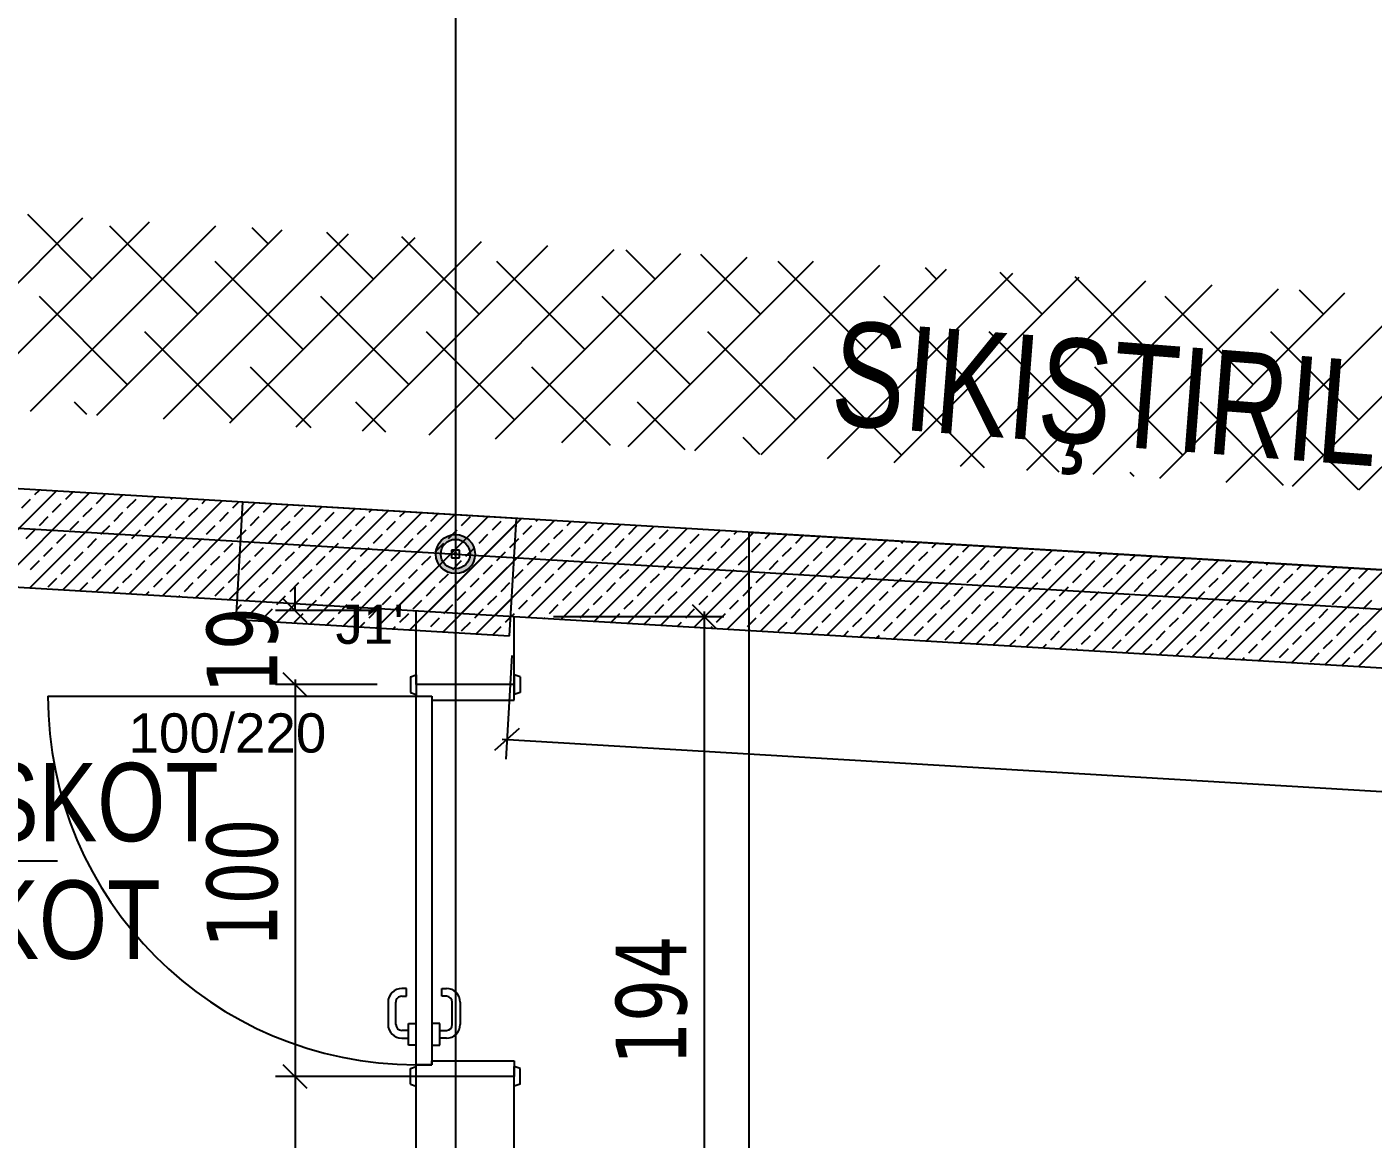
# Model space of a CAD drawing. Header units: millimetres. Extents: x 43168.9 to 43194.6, y -25545.1 to -25543.4.
# Drawn here: x 43169.0671 to 43169.1358, y -25543.8257 to -25543.769 of the extents above; entities that cross this region are included whole.
import ezdxf
from ezdxf.enums import TextEntityAlignment as Align

# ---------------------------------------------------------------- set-up
doc = ezdxf.new("R2010")
doc.units = ezdxf.units.MM
doc.header["$LTSCALE"] = 200
doc.linetypes.add('DASHDOT', pattern=[1, 0.5, -0.25, 0, -0.25])
doc.linetypes.add('DASHDOT2', pattern=[0.5, 0.25, -0.125, 0, -0.125])
for name, color, linetype in [('aks_sgh', 5, 'DASHDOT2'), ('dograma_sgh', 43, 'Continuous'), ('duv_sgh', 4, 'Continuous'), ('kolon-b.a_sgh', 6, 'Continuous'), ('olcuic_sgh', 183, 'Continuous'), ('poz_sgh', 12, 'Continuous'), ('tarama-betonarme_sgh', 223, 'Continuous'), ('tarama-zemin_sgh', 197, 'Continuous'), ('yapi-yaklasma_sgh', 41, 'DASHDOT'), ('yazi-genel_sgh', 7, 'Continuous')]:
    doc.layers.add(name, color=color, linetype=linetype)
doc.styles.add('1-200', font='arial.ttf', dxfattribs={"height": 60})
doc.styles.add('dim', font='VERDANA.TTF', dxfattribs={"width": 0.7})
doc.styles.add('text2', font='arial.ttf')

msp = doc.modelspace()

# ---------------------------------------------------------------- hatches: boundary and pattern name
h = msp.add_hatch(color=256)
edge = h.paths.add_edge_path()
edge.add_arc((43169.089, -25543.795871), 0.001, 0, 360)
edge = h.paths.add_edge_path(flags=16)
edge.add_arc((43169.089, -25543.795871), 0.00075, 0, 360)

# ---------------------------------------------------------------- linework, layer by layer
at = {"color": 0, "linetype": 'ByBlock', "lineweight": -2}
for p, q in [((43169.0892, -25543.795671), (43169.0888, -25543.795671)), ((43169.0888, -25543.795671), (43169.0888, -25543.796071)), ((43169.0888, -25543.796071), (43169.0892, -25543.796071)), ((43169.089071, -25543.795801), (43169.088929, -25543.795942)), ((43169.089071, -25543.795942), (43169.088929, -25543.795801)), ((43169.0892, -25543.796071), (43169.0892, -25543.795671)), ((43169.080212, -25543.798158), (43169.081412, -25543.799358)), ((43169.102294, -25543.799655), (43169.101094, -25543.798455)), ((43169.081412, -25543.803131), (43169.080212, -25543.801931)), ((43169.081412, -25543.803131), (43169.080212, -25543.801931)), ((43169.092262, -25543.80477), (43169.090993, -25543.805897)), ((43169.080212, -25543.821931), (43169.081412, -25543.823131)), ((43169.081412, -25543.823131), (43169.080212, -25543.821931))]:
    msp.add_line(p, q, dxfattribs=at)
at = {"color": 0}
msp.add_line((43169.044683, -25543.811529), (43169.068683, -25543.811529), dxfattribs=at)
at = {"color": 0, "linetype": 'Continuous', "lineweight": -2}
for radius in [0.001, 0.00075]:
    msp.add_circle((43169.089, -25543.795871), radius, dxfattribs=at)
at = {"layer": 'aks_sgh'}
for p, q in [((43169.089, -25543.740919), (43169.089, -25544.789919)), ((43169.063881, -25543.79438), (43169.387885, -25543.813614))]:
    msp.add_line(p, q, dxfattribs=at)
at = {"layer": 'dograma_sgh'}
for p, q in [((43169.0867, -25543.802131), (43169.087, -25543.802031)), ((43169.0867, -25543.802131), (43169.0867, -25543.802931)), ((43169.087, -25543.802031), (43169.087, -25543.803031)), ((43169.0923, -25543.802131), (43169.092, -25543.802031)), ((43169.092, -25543.802031), (43169.092, -25543.803031)), ((43169.0923, -25543.802131), (43169.0923, -25543.802931)), ((43169.0867, -25543.802931), (43169.087, -25543.803031)), ((43169.092, -25543.802531), (43169.087, -25543.802531)), ((43169.087, -25543.802531), (43169.087, -25543.803131)), ((43169.087, -25543.821931), (43169.087, -25543.803131)), ((43169.087, -25543.803131), (43169.0878, -25543.803131)), ((43169.087, -25543.803131), (43169.0873, -25543.803131)), ((43169.0873, -25543.803131), (43169.0878, -25543.803131)), ((43169.0878, -25543.803131), (43169.0878, -25543.821931)), ((43169.0878, -25543.803131), (43169.0878, -25543.803331)), ((43169.092, -25543.803331), (43169.092, -25543.802531)), ((43169.0923, -25543.802931), (43169.092, -25543.803031)), ((43169.0878, -25543.803331), (43169.092, -25543.803331)), ((43169.0865, -25543.818041), (43169.08626, -25543.818041)), ((43169.0865, -25543.818441), (43169.0865, -25543.818041)), ((43169.0883, -25543.818441), (43169.0883, -25543.818041)), ((43169.0883, -25543.818041), (43169.08854, -25543.818041)), ((43169.08556, -25543.818741), (43169.08556, -25543.819881)), ((43169.08596, -25543.819881), (43169.08596, -25543.818741)), ((43169.08626, -25543.818441), (43169.0865, -25543.818441)), ((43169.08854, -25543.818441), (43169.0883, -25543.818441)), ((43169.08884, -25543.819881), (43169.08884, -25543.818741)), ((43169.08924, -25543.818741), (43169.08924, -25543.819881)), ((43169.0866, -25543.820181), (43169.08626, -25543.820181)), ((43169.0866, -25543.820931), (43169.0866, -25543.819831)), ((43169.0866, -25543.819831), (43169.087, -25543.819831)), ((43169.0882, -25543.819831), (43169.0878, -25543.819831)), ((43169.0882, -25543.820931), (43169.0882, -25543.819831)), ((43169.0882, -25543.820181), (43169.08854, -25543.820181)), ((43169.08626, -25543.820581), (43169.0866, -25543.820581)), ((43169.087, -25543.820931), (43169.0866, -25543.820931)), ((43169.0878, -25543.820931), (43169.0882, -25543.820931)), ((43169.08854, -25543.820581), (43169.0882, -25543.820581)), ((43169.0867, -25543.822131), (43169.087, -25543.822031)), ((43169.0867, -25543.822931), (43169.0867, -25543.822131)), ((43169.0878, -25543.821931), (43169.087, -25543.821931)), ((43169.087, -25543.822531), (43169.087, -25543.821931)), ((43169.087, -25543.821931), (43169.0873, -25543.821931)), ((43169.087, -25543.823031), (43169.087, -25543.822031)), ((43169.0873, -25543.821931), (43169.0878, -25543.821931)), ((43169.0878, -25543.821931), (43169.0878, -25543.821731)), ((43169.0878, -25543.821731), (43169.092, -25543.821731)), ((43169.092, -25543.821731), (43169.092, -25543.822531)), ((43169.0923, -25543.822131), (43169.092, -25543.822031)), ((43169.092, -25543.823031), (43169.092, -25543.822031)), ((43169.0923, -25543.822931), (43169.0923, -25543.822131)), ((43169.0867, -25543.822931), (43169.087, -25543.823031)), ((43169.092, -25543.822531), (43169.087, -25543.822531)), ((43169.0923, -25543.822931), (43169.092, -25543.823031))]:
    msp.add_line(p, q, dxfattribs=at)
at = {"layer": 'dograma_sgh', "color": 145}
msp.add_line((43169.0682, -25543.803131), (43169.087, -25543.803131), dxfattribs=at)
msp.add_arc((43169.087, -25543.803131), 0.0188, 180, 270, dxfattribs=at)
at = {"layer": 'dograma_sgh'}
for centre, radius, start, end in [((43169.08626, -25543.818741), 0.0007, 89.99999, 179.99999), ((43169.08854, -25543.818741), 0.0007, 0.00001, 90.00001), ((43169.08626, -25543.818741), 0.0003, 89.99999, 179.99999), ((43169.08854, -25543.818741), 0.0003, 0.00001, 90.00001), ((43169.08626, -25543.819881), 0.0007, 179.99999, 269.99999), ((43169.08626, -25543.819881), 0.0003, 179.99999, 269.99999), ((43169.08854, -25543.819881), 0.0003, 270.00001, 0.00001), ((43169.08854, -25543.819881), 0.0007, 270.00001, 0.00001)]:
    msp.add_arc(centre, radius, start, end, dxfattribs=at)
at = {"layer": 'duv_sgh'}
for p, q in [((43169.087, -25543.802531), (43169.087, -25543.798758)), ((43169.092, -25543.802531), (43169.092, -25543.799055)), ((43169.092, -25543.802531), (43169.087, -25543.802531)), ((43169.087, -25543.837919), (43169.087, -25543.822531)), ((43169.092, -25543.822531), (43169.087, -25543.822531)), ((43169.092, -25543.837919), (43169.092, -25543.822531))]:
    msp.add_line(p, q, dxfattribs=at)
at = {"layer": 'kolon-b.a_sgh'}
for p, q in [((43169.370879, -25543.810601), (43169.064, -25543.792384)), ((43169.078138, -25543.793223), (43169.077782, -25543.799213)), ((43169.092113, -25543.794053), (43169.078138, -25543.793223)), ((43169.091758, -25543.800042), (43169.092113, -25543.794053)), ((43169.063852, -25543.797384), (43169.365879, -25543.815313)), ((43169.077782, -25543.799213), (43169.091758, -25543.800042))]:
    msp.add_line(p, q, dxfattribs=at)
at = {"layer": 'olcuic_sgh'}
for p, q in [((43169.080812, -25543.798758), (43169.080812, -25543.797558)), ((43169.085, -25543.798758), (43169.079812, -25543.798758)), ((43169.101694, -25543.798805), (43169.101694, -25543.838169)), ((43169.094, -25543.799055), (43169.102694, -25543.799055)), ((43169.091881, -25543.801051), (43169.091568, -25543.806332)), ((43169.080812, -25543.802281), (43169.080812, -25543.822781)), ((43169.085, -25543.802531), (43169.079812, -25543.802531)), ((43169.085, -25543.802531), (43169.079812, -25543.802531)), ((43169.080812, -25543.802531), (43169.080812, -25543.803731)), ((43169.091378, -25543.805319), (43169.365756, -25543.821607)), ((43169.080812, -25543.822281), (43169.080812, -25543.907169)), ((43169.0875, -25543.822531), (43169.079812, -25543.822531)), ((43169.0875, -25543.822531), (43169.079812, -25543.822531))]:
    msp.add_line(p, q, dxfattribs=at)
at = {"layer": 'tarama-betonarme_sgh'}
for p, q in [((43169.063885, -25543.797386), (43169.068613, -25543.792658)), ((43169.06558, -25543.797486), (43169.070308, -25543.792758)), ((43169.067276, -25543.797587), (43169.072004, -25543.792859)), ((43169.067535, -25543.792837), (43169.067765, -25543.792607)), ((43169.069107, -25543.793062), (43169.069461, -25543.792708)), ((43169.070678, -25543.793286), (43169.071127, -25543.792837)), ((43169.066862, -25543.793511), (43169.067311, -25543.793062)), ((43169.068433, -25543.793735), (43169.068882, -25543.793286)), ((43169.068971, -25543.797688), (43169.073699, -25543.79296)), ((43169.070005, -25543.79396), (43169.070454, -25543.793511)), ((43169.070666, -25543.797788), (43169.075394, -25543.79306)), ((43169.07225, -25543.793511), (43169.072699, -25543.793062)), ((43169.072362, -25543.797889), (43169.07709, -25543.793161)), ((43169.073821, -25543.793735), (43169.074271, -25543.793286)), ((43169.074057, -25543.79799), (43169.078785, -25543.793262)), ((43169.074495, -25543.793062), (43169.074547, -25543.79301)), ((43169.075393, -25543.79396), (43169.075842, -25543.793511)), ((43169.075753, -25543.79809), (43169.080481, -25543.793362)), ((43169.076067, -25543.793286), (43169.076242, -25543.793111)), ((43169.077448, -25543.798191), (43169.082176, -25543.793463)), ((43169.077638, -25543.793511), (43169.077938, -25543.793211)), ((43169.077868, -25543.797771), (43169.082176, -25543.793463)), ((43169.077981, -25543.795862), (43169.080481, -25543.793362)), ((43169.078095, -25543.793952), (43169.078785, -25543.793262)), ((43169.07921, -25543.793735), (43169.079633, -25543.793312)), ((43169.07921, -25543.793735), (43169.079633, -25543.793312)), ((43169.080781, -25543.79396), (43169.08123, -25543.793511)), ((43169.080781, -25543.79396), (43169.08123, -25543.793511)), ((43169.06776, -25543.794409), (43169.068209, -25543.79396)), ((43169.069331, -25543.794633), (43169.06978, -25543.794184)), ((43169.071576, -25543.794184), (43169.072025, -25543.793735)), ((43169.073148, -25543.794409), (43169.073597, -25543.79396)), ((43169.07472, -25543.794633), (43169.075169, -25543.794184)), ((43169.076965, -25543.794184), (43169.077414, -25543.793735)), ((43169.078198, -25543.799237), (43169.083871, -25543.793564)), ((43169.078536, -25543.794409), (43169.078985, -25543.79396)), ((43169.078536, -25543.794409), (43169.078985, -25543.79396)), ((43169.079143, -25543.798292), (43169.083871, -25543.793564)), ((43169.079893, -25543.799338), (43169.085567, -25543.793664)), ((43169.080108, -25543.794633), (43169.080557, -25543.794184)), ((43169.080108, -25543.794633), (43169.080557, -25543.794184)), ((43169.080839, -25543.798392), (43169.085567, -25543.793664)), ((43169.081589, -25543.799439), (43169.087262, -25543.793765)), ((43169.082353, -25543.794184), (43169.082802, -25543.793735)), ((43169.082353, -25543.794184), (43169.082802, -25543.793735)), ((43169.082534, -25543.798493), (43169.087262, -25543.793765)), ((43169.083284, -25543.799539), (43169.088958, -25543.793865)), ((43169.083924, -25543.794409), (43169.084373, -25543.79396)), ((43169.083924, -25543.794409), (43169.084373, -25543.79396)), ((43169.08423, -25543.798594), (43169.088958, -25543.793865)), ((43169.084598, -25543.793735), (43169.084719, -25543.793614)), ((43169.084598, -25543.793735), (43169.084719, -25543.793614)), ((43169.084979, -25543.79964), (43169.090653, -25543.793966)), ((43169.085496, -25543.794633), (43169.085945, -25543.794184)), ((43169.085496, -25543.794633), (43169.085945, -25543.794184)), ((43169.085925, -25543.798694), (43169.090653, -25543.793966)), ((43169.086169, -25543.79396), (43169.086415, -25543.793714)), ((43169.086169, -25543.79396), (43169.086415, -25543.793714)), ((43169.08762, -25543.798795), (43169.092349, -25543.794067)), ((43169.087741, -25543.794184), (43169.08811, -25543.793815)), ((43169.087741, -25543.794184), (43169.08811, -25543.793815)), ((43169.089312, -25543.794409), (43169.089761, -25543.79396)), ((43169.089312, -25543.794409), (43169.089761, -25543.79396)), ((43169.089316, -25543.798895), (43169.094044, -25543.794167)), ((43169.090884, -25543.794633), (43169.091333, -25543.794184)), ((43169.090884, -25543.794633), (43169.091333, -25543.794184)), ((43169.093129, -25543.794184), (43169.093196, -25543.794117)), ((43169.094701, -25543.794409), (43169.094892, -25543.794218)), ((43169.067086, -25543.795082), (43169.067535, -25543.794633)), ((43169.068658, -25543.795307), (43169.069107, -25543.794858)), ((43169.070903, -25543.794858), (43169.071352, -25543.794409)), ((43169.072474, -25543.795082), (43169.072923, -25543.794633)), ((43169.074046, -25543.795307), (43169.074495, -25543.794858)), ((43169.076291, -25543.794858), (43169.07674, -25543.794409)), ((43169.077863, -25543.795082), (43169.078312, -25543.794633)), ((43169.078038, -25543.794907), (43169.078312, -25543.794633)), ((43169.079434, -25543.795307), (43169.079883, -25543.794858)), ((43169.079434, -25543.795307), (43169.079883, -25543.794858)), ((43169.081679, -25543.794858), (43169.082128, -25543.794409)), ((43169.081679, -25543.794858), (43169.082128, -25543.794409)), ((43169.083251, -25543.795082), (43169.0837, -25543.794633)), ((43169.083251, -25543.795082), (43169.0837, -25543.794633)), ((43169.084822, -25543.795307), (43169.085271, -25543.794858)), ((43169.084822, -25543.795307), (43169.085271, -25543.794858)), ((43169.086675, -25543.79974), (43169.092098, -25543.794318)), ((43169.087067, -25543.794858), (43169.087516, -25543.794409)), ((43169.087067, -25543.794858), (43169.087516, -25543.794409)), ((43169.088639, -25543.795082), (43169.089088, -25543.794633)), ((43169.088639, -25543.795082), (43169.089088, -25543.794633)), ((43169.09021, -25543.795307), (43169.090659, -25543.794858)), ((43169.09021, -25543.795307), (43169.090659, -25543.794858)), ((43169.091011, -25543.798996), (43169.095739, -25543.794268)), ((43169.092456, -25543.794858), (43169.092905, -25543.794409)), ((43169.092707, -25543.799097), (43169.097435, -25543.794369)), ((43169.094027, -25543.795082), (43169.094476, -25543.794633)), ((43169.094402, -25543.799197), (43169.09913, -25543.794469)), ((43169.095599, -25543.795307), (43169.096048, -25543.794858)), ((43169.096097, -25543.799298), (43169.100826, -25543.79457)), ((43169.096272, -25543.794633), (43169.096587, -25543.794318)), ((43169.097793, -25543.799399), (43169.102521, -25543.794671)), ((43169.097844, -25543.794858), (43169.098282, -25543.794419)), ((43169.099415, -25543.795082), (43169.099864, -25543.794633)), ((43169.099488, -25543.799499), (43169.104216, -25543.794771)), ((43169.100987, -25543.795307), (43169.101436, -25543.794858)), ((43169.101184, -25543.7996), (43169.105912, -25543.794872)), ((43169.10166, -25543.794633), (43169.101673, -25543.79462)), ((43169.103232, -25543.794858), (43169.103369, -25543.794721)), ((43169.104803, -25543.795082), (43169.105064, -25543.794822)), ((43169.106375, -25543.795307), (43169.106759, -25543.794922)), ((43169.067984, -25543.79598), (43169.068433, -25543.795531)), ((43169.070229, -25543.795531), (43169.070678, -25543.795082)), ((43169.071801, -25543.795756), (43169.07225, -25543.795307)), ((43169.073372, -25543.79598), (43169.073821, -25543.795531)), ((43169.075618, -25543.795531), (43169.076067, -25543.795082)), ((43169.077189, -25543.795756), (43169.077638, -25543.795307)), ((43169.078761, -25543.79598), (43169.07921, -25543.795531)), ((43169.078761, -25543.79598), (43169.07921, -25543.795531)), ((43169.081006, -25543.795531), (43169.081455, -25543.795082)), ((43169.081006, -25543.795531), (43169.081455, -25543.795082)), ((43169.082577, -25543.795756), (43169.083026, -25543.795307)), ((43169.082577, -25543.795756), (43169.083026, -25543.795307)), ((43169.084149, -25543.79598), (43169.084598, -25543.795531)), ((43169.084149, -25543.79598), (43169.084598, -25543.795531)), ((43169.086394, -25543.795531), (43169.086843, -25543.795082)), ((43169.086394, -25543.795531), (43169.086843, -25543.795082)), ((43169.087965, -25543.795756), (43169.088414, -25543.795307)), ((43169.087965, -25543.795756), (43169.088414, -25543.795307)), ((43169.089537, -25543.79598), (43169.089986, -25543.795531)), ((43169.089537, -25543.79598), (43169.089986, -25543.795531)), ((43169.091782, -25543.795531), (43169.092231, -25543.795082)), ((43169.091782, -25543.795531), (43169.092041, -25543.795272)), ((43169.093354, -25543.795756), (43169.093803, -25543.795307)), ((43169.094925, -25543.79598), (43169.095374, -25543.795531)), ((43169.09717, -25543.795531), (43169.097619, -25543.795082)), ((43169.098742, -25543.795756), (43169.099191, -25543.795307)), ((43169.100313, -25543.79598), (43169.100762, -25543.795531)), ((43169.102558, -25543.795531), (43169.103007, -25543.795082)), ((43169.102879, -25543.799701), (43169.107607, -25543.794973)), ((43169.10413, -25543.795756), (43169.104579, -25543.795307)), ((43169.104574, -25543.799801), (43169.109303, -25543.795073)), ((43169.105701, -25543.79598), (43169.10615, -25543.795531)), ((43169.10627, -25543.799902), (43169.110998, -25543.795174)), ((43169.107946, -25543.795531), (43169.108395, -25543.795082)), ((43169.107965, -25543.800003), (43169.112693, -25543.795274)), ((43169.109518, -25543.795756), (43169.109967, -25543.795307)), ((43169.109661, -25543.800103), (43169.114389, -25543.795375)), ((43169.11109, -25543.79598), (43169.111539, -25543.795531)), ((43169.111356, -25543.800204), (43169.116084, -25543.795476)), ((43169.111763, -25543.795307), (43169.111846, -25543.795224)), ((43169.113051, -25543.800305), (43169.11778, -25543.795576)), ((43169.113335, -25543.795531), (43169.113541, -25543.795325)), ((43169.114906, -25543.795756), (43169.115237, -25543.795425)), ((43169.116478, -25543.79598), (43169.116927, -25543.795531)), ((43169.067311, -25543.796654), (43169.06776, -25543.796205)), ((43169.069556, -25543.796205), (43169.070005, -25543.795756)), ((43169.071127, -25543.796429), (43169.071576, -25543.79598)), ((43169.072699, -25543.796654), (43169.073148, -25543.796205)), ((43169.074944, -25543.796205), (43169.075393, -25543.795756)), ((43169.076516, -25543.796429), (43169.076965, -25543.79598)), ((43169.078087, -25543.796654), (43169.078536, -25543.796205)), ((43169.078087, -25543.796654), (43169.078536, -25543.796205)), ((43169.080332, -25543.796205), (43169.080781, -25543.795756)), ((43169.080332, -25543.796205), (43169.080781, -25543.795756)), ((43169.081904, -25543.796429), (43169.082353, -25543.79598)), ((43169.081904, -25543.796429), (43169.082353, -25543.79598)), ((43169.083475, -25543.796654), (43169.083924, -25543.796205)), ((43169.083475, -25543.796654), (43169.083924, -25543.796205)), ((43169.08572, -25543.796205), (43169.086169, -25543.795756)), ((43169.08572, -25543.796205), (43169.086169, -25543.795756)), ((43169.087292, -25543.796429), (43169.087741, -25543.79598)), ((43169.087292, -25543.796429), (43169.087741, -25543.79598)), ((43169.08837, -25543.799841), (43169.091984, -25543.796227)), ((43169.088863, -25543.796654), (43169.089312, -25543.796205)), ((43169.088863, -25543.796654), (43169.089312, -25543.796205)), ((43169.091108, -25543.796205), (43169.091557, -25543.795756)), ((43169.091108, -25543.796205), (43169.091557, -25543.795756)), ((43169.09268, -25543.796429), (43169.093129, -25543.79598)), ((43169.094252, -25543.796654), (43169.094701, -25543.796205)), ((43169.096497, -25543.796205), (43169.096946, -25543.795756)), ((43169.098068, -25543.796429), (43169.098517, -25543.79598)), ((43169.09964, -25543.796654), (43169.100089, -25543.796205)), ((43169.101885, -25543.796205), (43169.102334, -25543.795756)), ((43169.103456, -25543.796429), (43169.103905, -25543.79598)), ((43169.105028, -25543.796654), (43169.105477, -25543.796205)), ((43169.107273, -25543.796205), (43169.107722, -25543.795756)), ((43169.108844, -25543.796429), (43169.109294, -25543.79598)), ((43169.110416, -25543.796654), (43169.110865, -25543.796205)), ((43169.112661, -25543.796205), (43169.11311, -25543.795756)), ((43169.114233, -25543.796429), (43169.114682, -25543.79598)), ((43169.114747, -25543.800405), (43169.119475, -25543.795677)), ((43169.115804, -25543.796654), (43169.116253, -25543.796205)), ((43169.116442, -25543.800506), (43169.12117, -25543.795778)), ((43169.118049, -25543.796205), (43169.118498, -25543.795756)), ((43169.118138, -25543.800606), (43169.122866, -25543.795878)), ((43169.119621, -25543.796429), (43169.12007, -25543.79598)), ((43169.119833, -25543.800707), (43169.124561, -25543.795979)), ((43169.120294, -25543.795756), (43169.120323, -25543.795727)), ((43169.121192, -25543.796654), (43169.121641, -25543.796205)), ((43169.121529, -25543.800808), (43169.126257, -25543.79608)), ((43169.121866, -25543.79598), (43169.122018, -25543.795828)), ((43169.123224, -25543.800908), (43169.127952, -25543.79618)), ((43169.123437, -25543.796205), (43169.123714, -25543.795929)), ((43169.124919, -25543.801009), (43169.129647, -25543.796281)), ((43169.125009, -25543.796429), (43169.125409, -25543.796029)), ((43169.12658, -25543.796654), (43169.12703, -25543.796205)), ((43169.068882, -25543.796878), (43169.069331, -25543.796429)), ((43169.070454, -25543.797103), (43169.070903, -25543.796654)), ((43169.072025, -25543.797327), (43169.072474, -25543.796878)), ((43169.074271, -25543.796878), (43169.07472, -25543.796429)), ((43169.075842, -25543.797103), (43169.076291, -25543.796654)), ((43169.077414, -25543.797327), (43169.077863, -25543.796878)), ((43169.079659, -25543.796878), (43169.080108, -25543.796429)), ((43169.079659, -25543.796878), (43169.080108, -25543.796429)), ((43169.08123, -25543.797103), (43169.081679, -25543.796654)), ((43169.08123, -25543.797103), (43169.081679, -25543.796654)), ((43169.082802, -25543.797327), (43169.083251, -25543.796878)), ((43169.082802, -25543.797327), (43169.083251, -25543.796878)), ((43169.085047, -25543.796878), (43169.085496, -25543.796429)), ((43169.085047, -25543.796878), (43169.085496, -25543.796429)), ((43169.086618, -25543.797103), (43169.087067, -25543.796654)), ((43169.086618, -25543.797103), (43169.087067, -25543.796654)), ((43169.08819, -25543.797327), (43169.088639, -25543.796878)), ((43169.08819, -25543.797327), (43169.088639, -25543.796878)), ((43169.090435, -25543.796878), (43169.090884, -25543.796429)), ((43169.090435, -25543.796878), (43169.090884, -25543.796429)), ((43169.092007, -25543.797103), (43169.092456, -25543.796654)), ((43169.093578, -25543.797327), (43169.094027, -25543.796878)), ((43169.095823, -25543.796878), (43169.096272, -25543.796429)), ((43169.097395, -25543.797103), (43169.097844, -25543.796654)), ((43169.098966, -25543.797327), (43169.099415, -25543.796878)), ((43169.101211, -25543.796878), (43169.10166, -25543.796429)), ((43169.102783, -25543.797103), (43169.103232, -25543.796654)), ((43169.104354, -25543.797327), (43169.104803, -25543.796878)), ((43169.106599, -25543.796878), (43169.107048, -25543.796429)), ((43169.108171, -25543.797103), (43169.10862, -25543.796654)), ((43169.109743, -25543.797327), (43169.110192, -25543.796878)), ((43169.111988, -25543.796878), (43169.112437, -25543.796429)), ((43169.113559, -25543.797103), (43169.114008, -25543.796654)), ((43169.115131, -25543.797327), (43169.11558, -25543.796878)), ((43169.117376, -25543.796878), (43169.117825, -25543.796429)), ((43169.118947, -25543.797103), (43169.119396, -25543.796654)), ((43169.120519, -25543.797327), (43169.120968, -25543.796878)), ((43169.122764, -25543.796878), (43169.123213, -25543.796429)), ((43169.124335, -25543.797103), (43169.124784, -25543.796654)), ((43169.125907, -25543.797327), (43169.126356, -25543.796878)), ((43169.126615, -25543.80111), (43169.131343, -25543.796382)), ((43169.128152, -25543.796878), (43169.128601, -25543.796429)), ((43169.12831, -25543.80121), (43169.133038, -25543.796482)), ((43169.129724, -25543.797103), (43169.130173, -25543.796654)), ((43169.130006, -25543.801311), (43169.134734, -25543.796583)), ((43169.130397, -25543.796429), (43169.130495, -25543.796331)), ((43169.131295, -25543.797327), (43169.131744, -25543.796878)), ((43169.131701, -25543.801412), (43169.136429, -25543.796684)), ((43169.131969, -25543.796654), (43169.132191, -25543.796432)), ((43169.133396, -25543.801512), (43169.138124, -25543.796784)), ((43169.13354, -25543.796878), (43169.133886, -25543.796533)), ((43169.135092, -25543.801613), (43169.13982, -25543.796885)), ((43169.135112, -25543.797103), (43169.135561, -25543.796654)), ((43169.068209, -25543.797552), (43169.068658, -25543.797103)), ((43169.069819, -25543.797738), (43169.070229, -25543.797327)), ((43169.071514, -25543.797839), (43169.071801, -25543.797552)), ((43169.073597, -25543.797552), (43169.074046, -25543.797103)), ((43169.075169, -25543.797776), (43169.075618, -25543.797327)), ((43169.07674, -25543.798001), (43169.077189, -25543.797552)), ((43169.078985, -25543.797552), (43169.079434, -25543.797103)), ((43169.078985, -25543.797552), (43169.079434, -25543.797103)), ((43169.080557, -25543.797776), (43169.081006, -25543.797327)), ((43169.080557, -25543.797776), (43169.081006, -25543.797327)), ((43169.082128, -25543.798001), (43169.082577, -25543.797552)), ((43169.082128, -25543.798001), (43169.082577, -25543.797552)), ((43169.084373, -25543.797552), (43169.084822, -25543.797103)), ((43169.084373, -25543.797552), (43169.084822, -25543.797103)), ((43169.085945, -25543.797776), (43169.086394, -25543.797327)), ((43169.085945, -25543.797776), (43169.086394, -25543.797327)), ((43169.087516, -25543.798001), (43169.087965, -25543.797552)), ((43169.087516, -25543.798001), (43169.087965, -25543.797552)), ((43169.089761, -25543.797552), (43169.09021, -25543.797103)), ((43169.089761, -25543.797552), (43169.09021, -25543.797103)), ((43169.091333, -25543.797776), (43169.091782, -25543.797327)), ((43169.091333, -25543.797776), (43169.091782, -25543.797327)), ((43169.092905, -25543.798001), (43169.093354, -25543.797552)), ((43169.09515, -25543.797552), (43169.095599, -25543.797103)), ((43169.096721, -25543.797776), (43169.09717, -25543.797327)), ((43169.098293, -25543.798001), (43169.098742, -25543.797552)), ((43169.100538, -25543.797552), (43169.100987, -25543.797103)), ((43169.102109, -25543.797776), (43169.102558, -25543.797327)), ((43169.103681, -25543.798001), (43169.10413, -25543.797552)), ((43169.105926, -25543.797552), (43169.106375, -25543.797103)), ((43169.107497, -25543.797776), (43169.107946, -25543.797327)), ((43169.109069, -25543.798001), (43169.109518, -25543.797552)), ((43169.111314, -25543.797552), (43169.111763, -25543.797103)), ((43169.112886, -25543.797776), (43169.113335, -25543.797327)), ((43169.114457, -25543.798001), (43169.114906, -25543.797552)), ((43169.116702, -25543.797552), (43169.117151, -25543.797103)), ((43169.118274, -25543.797776), (43169.118723, -25543.797327)), ((43169.119845, -25543.798001), (43169.120294, -25543.797552)), ((43169.12209, -25543.797552), (43169.122539, -25543.797103)), ((43169.123662, -25543.797776), (43169.124111, -25543.797327)), ((43169.125233, -25543.798001), (43169.125682, -25543.797552)), ((43169.127479, -25543.797552), (43169.127928, -25543.797103)), ((43169.12905, -25543.797776), (43169.129499, -25543.797327)), ((43169.130622, -25543.798001), (43169.131071, -25543.797552)), ((43169.132867, -25543.797552), (43169.133316, -25543.797103)), ((43169.134438, -25543.797776), (43169.134887, -25543.797327)), ((43169.073209, -25543.797939), (43169.073372, -25543.797776)), ((43169.074905, -25543.79804), (43169.074944, -25543.798001)), ((43169.078312, -25543.798225), (43169.078761, -25543.797776)), ((43169.078312, -25543.798225), (43169.078761, -25543.797776)), ((43169.079883, -25543.79845), (43169.080332, -25543.798001)), ((43169.079991, -25543.798342), (43169.080332, -25543.798001)), ((43169.081455, -25543.798674), (43169.081904, -25543.798225)), ((43169.081686, -25543.798443), (43169.081904, -25543.798225)), ((43169.0837, -25543.798225), (43169.084149, -25543.797776)), ((43169.0837, -25543.798225), (43169.084149, -25543.797776)), ((43169.085271, -25543.79845), (43169.08572, -25543.798001)), ((43169.085271, -25543.79845), (43169.08572, -25543.798001)), ((43169.086843, -25543.798674), (43169.087292, -25543.798225)), ((43169.086843, -25543.798674), (43169.087292, -25543.798225)), ((43169.089088, -25543.798225), (43169.089537, -25543.797776)), ((43169.089088, -25543.798225), (43169.089537, -25543.797776)), ((43169.090066, -25543.799942), (43169.091871, -25543.798136)), ((43169.090659, -25543.79845), (43169.091108, -25543.798001)), ((43169.090659, -25543.79845), (43169.091108, -25543.798001)), ((43169.092231, -25543.798674), (43169.09268, -25543.798225)), ((43169.094476, -25543.798225), (43169.094925, -25543.797776)), ((43169.096048, -25543.79845), (43169.096497, -25543.798001)), ((43169.097619, -25543.798674), (43169.098068, -25543.798225)), ((43169.099864, -25543.798225), (43169.100313, -25543.797776)), ((43169.101436, -25543.79845), (43169.101885, -25543.798001)), ((43169.103007, -25543.798674), (43169.103456, -25543.798225)), ((43169.105252, -25543.798225), (43169.105701, -25543.797776)), ((43169.106824, -25543.79845), (43169.107273, -25543.798001)), ((43169.108395, -25543.798674), (43169.108844, -25543.798225)), ((43169.110641, -25543.798225), (43169.11109, -25543.797776)), ((43169.112212, -25543.79845), (43169.112661, -25543.798001)), ((43169.113784, -25543.798674), (43169.114233, -25543.798225)), ((43169.116029, -25543.798225), (43169.116478, -25543.797776)), ((43169.1176, -25543.79845), (43169.118049, -25543.798001)), ((43169.119172, -25543.798674), (43169.119621, -25543.798225)), ((43169.121417, -25543.798225), (43169.121866, -25543.797776)), ((43169.122988, -25543.79845), (43169.123437, -25543.798001)), ((43169.12456, -25543.798674), (43169.125009, -25543.798225)), ((43169.126805, -25543.798225), (43169.127254, -25543.797776)), ((43169.128377, -25543.79845), (43169.128826, -25543.798001)), ((43169.129948, -25543.798674), (43169.130397, -25543.798225)), ((43169.132193, -25543.798225), (43169.132642, -25543.797776)), ((43169.133765, -25543.79845), (43169.134214, -25543.798001)), ((43169.135336, -25543.798674), (43169.135785, -25543.798225)), ((43169.077811, -25543.798726), (43169.078087, -25543.79845)), ((43169.07921, -25543.799123), (43169.079659, -25543.798674)), ((43169.080781, -25543.799348), (43169.08123, -25543.798899)), ((43169.083026, -25543.798899), (43169.083475, -25543.79845)), ((43169.083382, -25543.798543), (43169.083475, -25543.79845)), ((43169.084598, -25543.799123), (43169.085047, -25543.798674)), ((43169.086169, -25543.799348), (43169.086618, -25543.798899)), ((43169.088414, -25543.798899), (43169.088863, -25543.79845)), ((43169.088468, -25543.798845), (43169.088863, -25543.79845)), ((43169.089986, -25543.799123), (43169.090435, -25543.798674)), ((43169.090164, -25543.798946), (43169.090435, -25543.798674)), ((43169.091859, -25543.799046), (43169.092007, -25543.798899)), ((43169.093803, -25543.798899), (43169.094252, -25543.79845)), ((43169.095374, -25543.799123), (43169.095823, -25543.798674)), ((43169.096946, -25543.799348), (43169.097395, -25543.798899)), ((43169.099191, -25543.798899), (43169.09964, -25543.79845)), ((43169.100762, -25543.799123), (43169.101211, -25543.798674)), ((43169.102334, -25543.799348), (43169.102783, -25543.798899)), ((43169.104579, -25543.798899), (43169.105028, -25543.79845)), ((43169.10615, -25543.799123), (43169.106599, -25543.798674)), ((43169.107722, -25543.799348), (43169.108171, -25543.798899)), ((43169.109967, -25543.798899), (43169.110416, -25543.79845)), ((43169.111539, -25543.799123), (43169.111988, -25543.798674)), ((43169.11311, -25543.799348), (43169.113559, -25543.798899)), ((43169.115355, -25543.798899), (43169.115804, -25543.79845)), ((43169.116927, -25543.799123), (43169.117376, -25543.798674)), ((43169.118498, -25543.799348), (43169.118947, -25543.798899)), ((43169.120743, -25543.798899), (43169.121192, -25543.79845)), ((43169.122315, -25543.799123), (43169.122764, -25543.798674)), ((43169.123886, -25543.799348), (43169.124335, -25543.798899)), ((43169.126131, -25543.798899), (43169.12658, -25543.79845)), ((43169.127703, -25543.799123), (43169.128152, -25543.798674)), ((43169.129275, -25543.799348), (43169.129724, -25543.798899)), ((43169.13152, -25543.798899), (43169.131969, -25543.79845)), ((43169.133091, -25543.799123), (43169.13354, -25543.798674)), ((43169.134663, -25543.799348), (43169.135112, -25543.798899)), ((43169.082436, -25543.799489), (43169.082802, -25543.799123)), ((43169.084132, -25543.79959), (43169.084373, -25543.799348)), ((43169.085827, -25543.79969), (43169.085945, -25543.799572)), ((43169.087741, -25543.799572), (43169.08819, -25543.799123)), ((43169.089312, -25543.799797), (43169.089761, -25543.799348)), ((43169.090913, -25543.799992), (43169.091333, -25543.799572)), ((43169.091557, -25543.799348), (43169.091814, -25543.799091)), ((43169.093554, -25543.799147), (43169.093578, -25543.799123)), ((43169.098641, -25543.799449), (43169.098966, -25543.799123)), ((43169.100336, -25543.79955), (43169.100538, -25543.799348)), ((43169.102031, -25543.79965), (43169.102109, -25543.799572)), ((43169.103905, -25543.799572), (43169.104354, -25543.799123)), ((43169.105477, -25543.799797), (43169.105926, -25543.799348)), ((43169.107118, -25543.799952), (43169.107497, -25543.799572)), ((43169.109294, -25543.799572), (43169.109743, -25543.799123)), ((43169.110865, -25543.799797), (43169.111314, -25543.799348)), ((43169.112437, -25543.800021), (43169.112886, -25543.799572)), ((43169.114682, -25543.799572), (43169.115131, -25543.799123)), ((43169.116253, -25543.799797), (43169.116702, -25543.799348)), ((43169.117825, -25543.800021), (43169.118274, -25543.799572)), ((43169.12007, -25543.799572), (43169.120519, -25543.799123)), ((43169.121641, -25543.799797), (43169.12209, -25543.799348)), ((43169.123213, -25543.800021), (43169.123662, -25543.799572)), ((43169.125458, -25543.799572), (43169.125907, -25543.799123)), ((43169.12703, -25543.799797), (43169.127479, -25543.799348)), ((43169.128601, -25543.800021), (43169.12905, -25543.799572)), ((43169.130846, -25543.799572), (43169.131295, -25543.799123)), ((43169.132418, -25543.799797), (43169.132867, -25543.799348)), ((43169.133989, -25543.800021), (43169.134438, -25543.799572)), ((43169.108813, -25543.800053), (43169.109069, -25543.799797)), ((43169.110508, -25543.800154), (43169.110641, -25543.800021)), ((43169.112204, -25543.800254), (43169.112212, -25543.800246)), ((43169.114008, -25543.800246), (43169.114457, -25543.799797)), ((43169.115595, -25543.800456), (43169.116029, -25543.800021)), ((43169.11729, -25543.800556), (43169.1176, -25543.800246)), ((43169.119396, -25543.800246), (43169.119845, -25543.799797)), ((43169.120968, -25543.80047), (43169.121417, -25543.800021)), ((43169.122539, -25543.800695), (43169.122988, -25543.800246)), ((43169.124784, -25543.800246), (43169.125233, -25543.799797)), ((43169.126356, -25543.80047), (43169.126805, -25543.800021)), ((43169.127928, -25543.800695), (43169.128377, -25543.800246)), ((43169.130173, -25543.800246), (43169.130622, -25543.799797)), ((43169.131744, -25543.80047), (43169.132193, -25543.800021)), ((43169.133316, -25543.800695), (43169.133765, -25543.800246)), ((43169.135561, -25543.800246), (43169.13601, -25543.799797)), ((43169.118985, -25543.800657), (43169.119172, -25543.80047)), ((43169.120681, -25543.800757), (43169.120743, -25543.800695)), ((43169.124111, -25543.800919), (43169.12456, -25543.80047)), ((43169.125767, -25543.801059), (43169.126131, -25543.800695)), ((43169.127462, -25543.80116), (43169.127703, -25543.800919)), ((43169.129499, -25543.800919), (43169.129948, -25543.80047)), ((43169.131071, -25543.801144), (43169.13152, -25543.800695)), ((43169.132642, -25543.801368), (43169.133091, -25543.800919)), ((43169.134887, -25543.800919), (43169.135336, -25543.80047)), ((43169.129158, -25543.801261), (43169.129275, -25543.801144)), ((43169.134244, -25543.801563), (43169.134663, -25543.801144))]:
    msp.add_line(p, q, dxfattribs=at)
at = {"layer": 'tarama-zemin_sgh'}
for p, q in [((43169.060314, -25543.788384), (43169.069984, -25543.778714)), ((43169.063906, -25543.788384), (43169.073375, -25543.778916)), ((43169.070454, -25543.781836), (43169.067165, -25543.778547)), ((43169.067309, -25543.788573), (43169.076765, -25543.779117)), ((43169.0707, -25543.788775), (43169.080156, -25543.779318)), ((43169.075842, -25543.783632), (43169.071352, -25543.779142)), ((43169.074091, -25543.788976), (43169.083547, -25543.77952)), ((43169.077482, -25543.789177), (43169.086938, -25543.779721)), ((43169.079434, -25543.78004), (43169.078621, -25543.779227)), ((43169.084822, -25543.781836), (43169.08244, -25543.779454)), ((43169.09021, -25543.783632), (43169.086259, -25543.779681)), ((43169.080872, -25543.789378), (43169.090329, -25543.779922)), ((43169.084263, -25543.78958), (43169.093719, -25543.780123)), ((43169.087654, -25543.789781), (43169.09711, -25543.780325)), ((43169.099191, -25543.781836), (43169.097715, -25543.780361)), ((43169.08123, -25543.785428), (43169.07674, -25543.780938)), ((43169.091045, -25543.789982), (43169.100501, -25543.780526)), ((43169.095599, -25543.785428), (43169.091108, -25543.780938)), ((43169.094436, -25543.790184), (43169.103892, -25543.780727)), ((43169.097826, -25543.790385), (43169.107283, -25543.780929)), ((43169.101217, -25543.790586), (43169.110673, -25543.78113)), ((43169.104579, -25543.783632), (43169.101534, -25543.780587)), ((43169.109967, -25543.785428), (43169.105477, -25543.780938)), ((43169.104608, -25543.790787), (43169.114064, -25543.781331)), ((43169.107999, -25543.790989), (43169.117455, -25543.781533)), ((43169.11139, -25543.79119), (43169.120846, -25543.781734)), ((43169.113559, -25543.781836), (43169.11299, -25543.781267)), ((43169.118947, -25543.783632), (43169.116809, -25543.781494)), ((43169.124335, -25543.785428), (43169.120628, -25543.781721)), ((43169.11478, -25543.791391), (43169.124237, -25543.781935)), ((43169.118171, -25543.791593), (43169.127628, -25543.782136)), ((43169.121562, -25543.791794), (43169.131018, -25543.782338)), ((43169.124953, -25543.791995), (43169.134409, -25543.782539)), ((43169.133316, -25543.783632), (43169.132084, -25543.782401)), ((43169.07225, -25543.787225), (43169.06776, -25543.782734)), ((43169.086618, -25543.787225), (43169.082128, -25543.782734)), ((43169.100987, -25543.787225), (43169.096497, -25543.782734)), ((43169.115355, -25543.787225), (43169.110865, -25543.782734)), ((43169.129724, -25543.787225), (43169.125233, -25543.782734)), ((43169.128344, -25543.792196), (43169.1378, -25543.78274)), ((43169.131735, -25543.792398), (43169.141191, -25543.782942)), ((43169.135125, -25543.792599), (43169.144582, -25543.783143)), ((43169.077638, -25543.789021), (43169.073148, -25543.78453)), ((43169.092007, -25543.789021), (43169.087516, -25543.78453)), ((43169.106375, -25543.789021), (43169.101885, -25543.78453)), ((43169.120743, -25543.789021), (43169.116253, -25543.78453)), ((43169.135112, -25543.789021), (43169.130622, -25543.78453)), ((43169.081633, -25543.789424), (43169.078536, -25543.786327)), ((43169.096908, -25543.79033), (43169.092905, -25543.786327)), ((43169.111763, -25543.790817), (43169.107273, -25543.786327)), ((43169.126131, -25543.790817), (43169.121641, -25543.786327)), ((43169.070177, -25543.788743), (43169.069556, -25543.788123)), ((43169.085452, -25543.78965), (43169.083924, -25543.788123)), ((43169.100727, -25543.790557), (43169.098293, -25543.788123)), ((43169.116002, -25543.791464), (43169.112661, -25543.788123)), ((43169.131278, -25543.792371), (43169.12703, -25543.788123)), ((43169.104546, -25543.790784), (43169.103681, -25543.789919)), ((43169.119821, -25543.791691), (43169.118049, -25543.789919)), ((43169.135096, -25543.792597), (43169.132418, -25543.789919)), ((43169.12364, -25543.791917), (43169.123437, -25543.791715))]:
    msp.add_line(p, q, dxfattribs=at)
at = {"layer": 'yapi-yaklasma_sgh'}
for p, q in [((43169.104, -25543.794758), (43169.917772, -25543.843067)), ((43169.104, -25544.787591), (43169.104, -25543.794758))]:
    msp.add_line(p, q, dxfattribs=at)

# ---------------------------------------------------------------- texts
at = {"color": 0, "style": 'text2', "width": 0.8}
for tag, p, s in [('BITMISKOT', (43169.052833, -25543.810529), '+0,10'), ('KABAKOT', (43169.052833, -25543.816529), '±0,00')]:
    msp.add_attdef(tag, p, s, height=0.004, dxfattribs=at)
at = {"layer": 'aks_sgh', "style": '1-200'}
msp.add_text("J1'", height=0.002, rotation=0.00001, dxfattribs=at).set_placement((43169.082882, -25543.800452))
at = {"layer": 'olcuic_sgh', "color": 2, "style": 'dim', "width": 0.7}
for s, p in [('19', (43169.079905, -25543.802969)), ('100', (43169.079901, -25543.815957)), ('194', (43169.100787, -25543.821944))]:
    msp.add_text(s, height=0.0036, rotation=90, dxfattribs=at).set_placement(p)
at = {"layer": 'poz_sgh', "style": 'text2'}
msp.add_text('100/220', height=0.002, dxfattribs=at).set_placement((43169.077359, -25543.806001), align=Align.CENTER)
at = {"layer": 'yazi-genel_sgh', "color": 252, "style": 'text2', "width": 0.75}
msp.add_text('SIKIŞTIRILMIŞ TOPRAK 90 cm', height=0.00533333, rotation=355.58597, dxfattribs=at).set_placement((43169.108071, -25543.789245))

doc.saveas('drawing.dxf')
